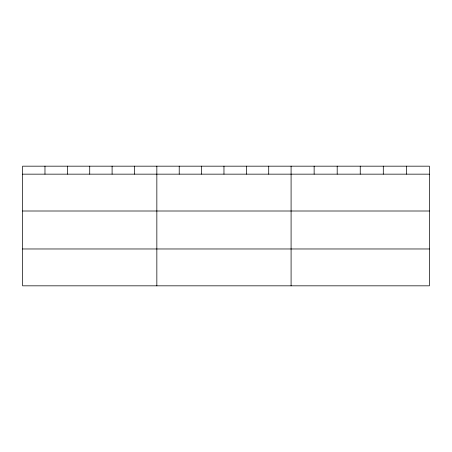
<?xml version="1.0" encoding="UTF-8"?>
<svg xmlns="http://www.w3.org/2000/svg" width="452" height="452" viewBox="0 0 452 452"><rect width="100%" height="100%" fill="white"/><g stroke="black" fill="none" stroke-linecap="round" stroke-linejoin="round"><path stroke-width="0.68" d="M429.4 174.156L429.4 285.828L22.6 285.828L22.6 166.172L429.4 166.172L429.4 174.156L22.6 174.156M22.6 211.005L429.4 211.005M22.6 248.973L429.4 248.973M406.348 166.172L406.348 174.156M383.296 166.172L383.296 174.156M360.244 166.172L360.244 174.156M337.192 166.172L337.192 174.156M314.14 166.172L314.14 174.156M291.088 166.172L291.088 285.828M268.714 166.172L268.714 174.156M246.34 166.172L246.34 174.156M223.966 166.172L223.966 174.156M201.592 166.172L201.592 174.156M179.218 166.172L179.218 174.156M156.844 166.172L156.844 285.828M134.47 166.172L134.47 174.156M112.096 166.172L112.096 174.156M89.722 166.172L89.722 174.156M67.348 166.172L67.348 174.156M44.974 166.172L44.974 174.156"/></g></svg>
